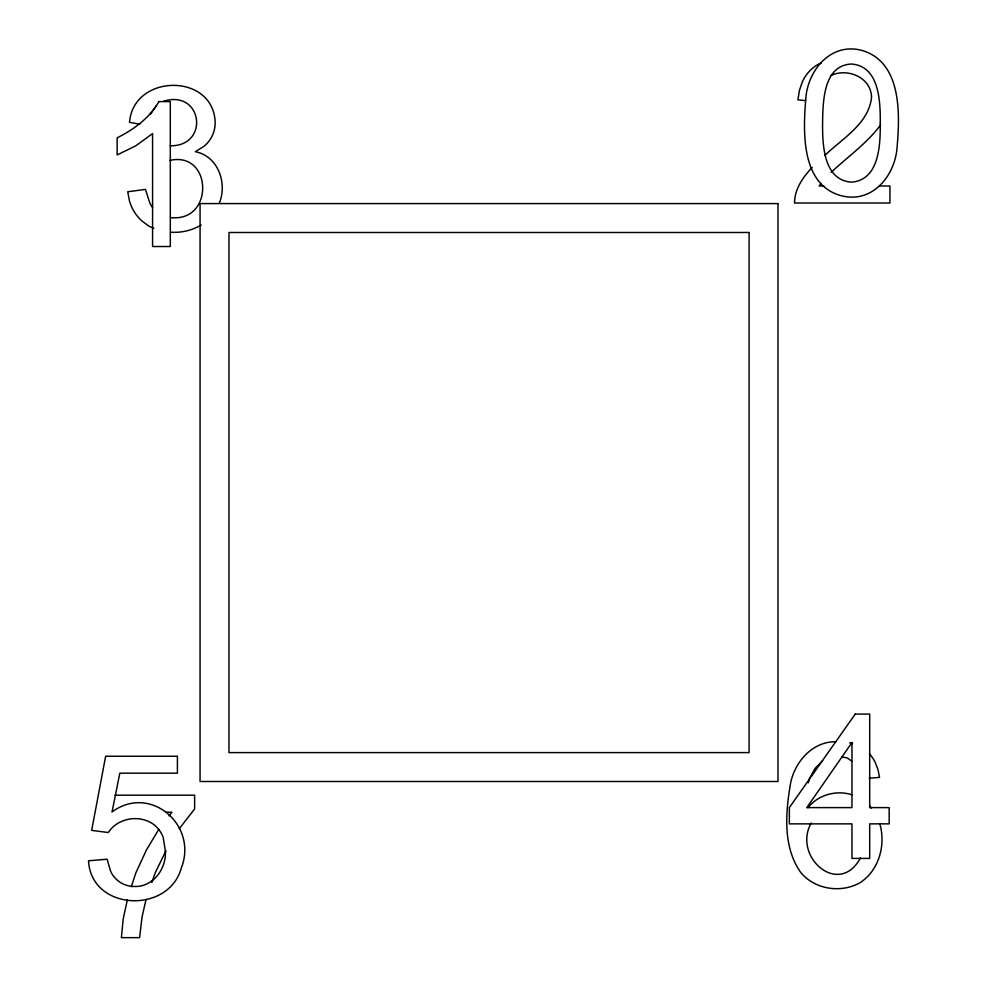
<?xml version="1.0" encoding="UTF-8"?>
<svg xmlns="http://www.w3.org/2000/svg" width="987" height="987" viewBox="0 0 987 987"><rect width="100%" height="100%" fill="white"/><g stroke="black" fill="none" stroke-linecap="round" stroke-linejoin="round"><path stroke-width="1.48" d="M127.434 899.478L123.215 918.848L121.389 937.65L139.599 937.65L142.042 916.948L146.064 899.428M808.353 782.839L809.451 778.583L815.163 768.268L822.64 760.755M219.25 203.297C227.615 183.298 218.176 156.094 195.29 151.69L203.927 146.384A30.498 30.498 0 0 0 215.178 122.45C213.488 72.409 133.233 73.655 129.531 122.351L139.87 124.189M131.296 886.745L135.873 872.804L146.446 849.98L158.784 829.339M151.85 882.477L155.317 872.619L165.976 850.708M860.467 857.974C838.962 897.874 792.166 856.593 811.24 822.998M179.313 828.636L194.636 808.97L194.636 795.189L114.985 795.189M150.443 114.134L156.106 106.016M169.085 815.891L171.898 812.227L165.742 812.227M821.024 183.582L819.161 185.988L823.775 185.988M880.601 124.917C866.944 143.399 847.747 156.674 831.19 172.343M807.983 807.711C817.939 794.769 836.594 789.748 851.954 794.794M812.202 167.432C802.999 177.031 794.498 189.208 794.547 203.014L889.941 203.014L889.941 185.988L879.17 185.988M824.774 155.49C842.232 138.488 868.301 124.189 871.533 97.775C871.607 78.392 849.499 68.3 832.843 74.691A24.835 24.835 0 0 0 830.375 75.752M201.138 225.036C191.984 230.452 181.201 232.981 170.603 232.192M821.159 62.995L818.593 64.106A37.938 37.938 0 0 0 802.345 81.884L799.47 90.261L797.891 99.835L805.478 100.625M163.867 101.143C202.508 89.41 209.861 146.261 170.22 145.817M169.653 160.449C211.539 150.826 214.352 219.262 173.737 217.757A25.613 25.613 0 0 1 170.911 217.671M835.89 741.718C812.782 741.422 795.177 761.31 790.673 782.716C785.541 812.252 782.555 846.747 800.79 872.545C814.941 889.608 841.121 893.457 860.158 882.637C879.047 870.324 886.042 844.786 879.775 823.726M869.263 778.2L879.553 777.398L877.924 769.428L875.21 762.383A36.544 36.544 0 0 0 869.572 754.031M841.664 756.844L847.204 757.93L851.793 761.174M849.671 742.779L852.62 743.495M153.75 228.416L148.753 226.06L142.079 221.1A42.552 42.552 0 0 1 129.322 200.349L127.755 191.762L145.471 189.405L149.605 202.36A25.613 25.613 0 0 0 152.726 207.702M869.658 805.799L871.472 808.131M880.268 123.091C880.392 144.287 879.516 180.066 851.423 182.163C823.306 180.103 822.467 144.299 822.578 123.091C822.948 102.266 823.059 65.574 851.226 64.019C879.528 65.87 880.429 101.821 880.268 123.091M805.688 99.995C803.011 132.937 801.284 185.235 841.553 195.796C872.779 203.778 895.702 175.032 897.183 146.039C899.971 113.147 901.526 62.44 862.33 50.522C830.844 41.762 807.132 70.57 805.688 99.995M165.397 851.25C166.47 868.585 153.256 886.918 134.886 886.486A26.069 26.069 0 0 1 110.556 871.114L107.114 859.221L88.509 860.8C91.248 911.137 168.666 914.32 181.349 867.931C198.153 825.206 150.295 783.69 112.037 811.968L119.822 773.179L177.413 773.179L177.413 756.239L105.646 756.239L91.668 830.375L108.299 832.534C117.441 818.272 138.229 814.485 152.294 823.491A28.315 28.315 0 0 1 163.274 837.679L165.397 851.25M158.882 101.599C149.592 118.045 133.751 129.531 117.145 137.822L117.145 154.959L135.799 145.805L152.578 133.59L152.578 246.516L170.307 246.516L170.307 101.599L158.882 101.599M851.966 742.545L806.786 807.613L851.966 807.613L851.966 742.545M855.223 714.082L789.353 807.613L789.353 823.861L851.966 823.861L851.966 858.419L869.695 858.419L869.695 823.861L889.188 823.861L889.188 807.613L869.695 807.613L869.695 714.082L855.223 714.082M777.978 203.581L200.065 203.581L200.065 781.494L777.978 781.494L777.978 203.581M749.084 232.488L228.959 232.488L228.959 752.6L749.084 752.6L749.084 232.488"/></g></svg>
